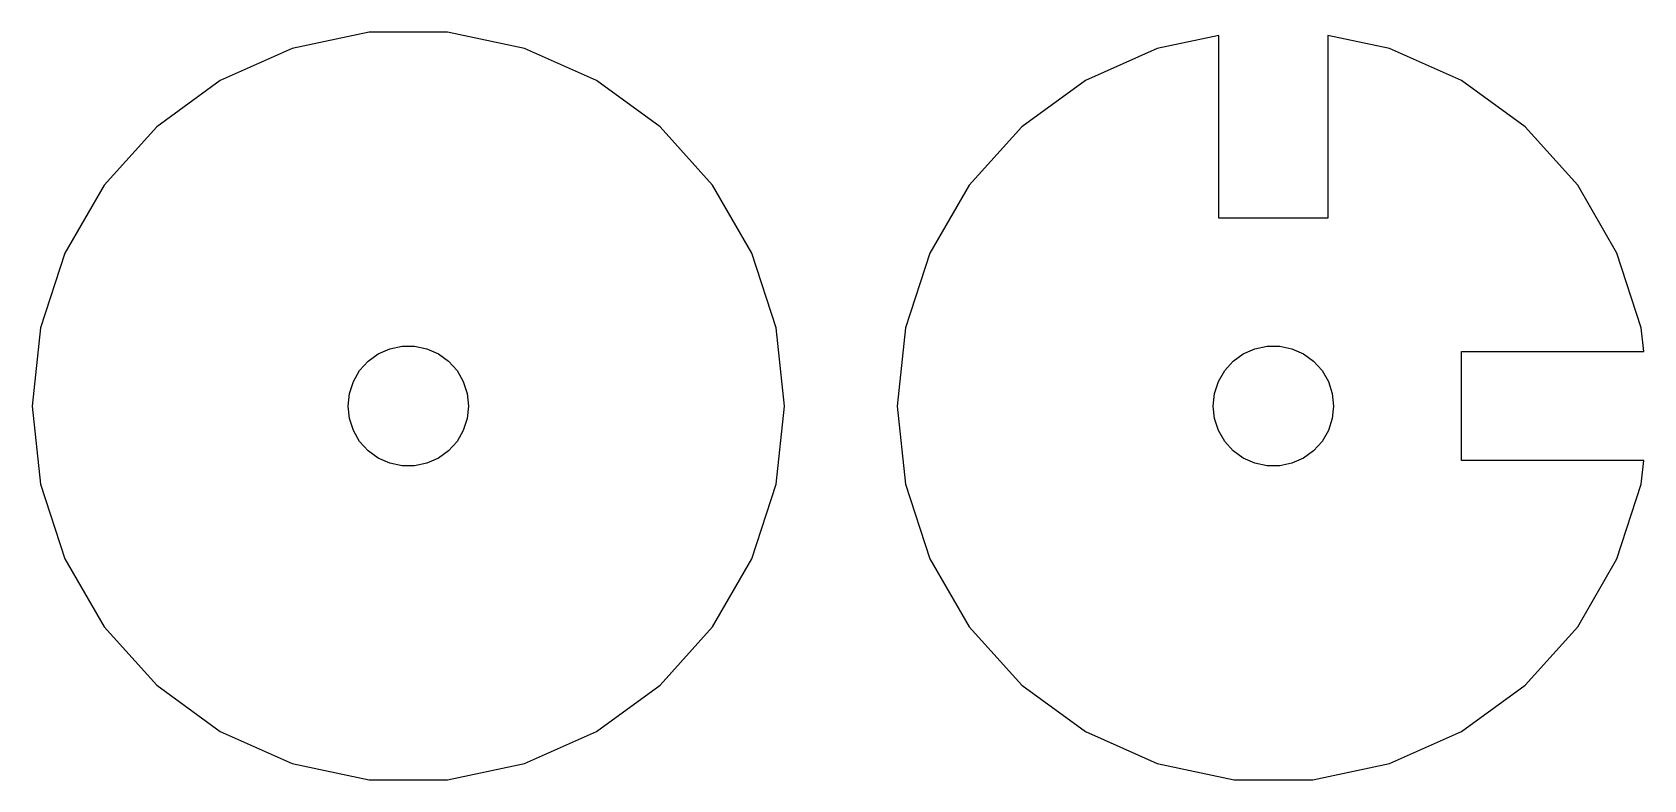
# Model space of a CAD drawing. Header units: metres. Extents: x -10 to 32.8, y -9.9 to 9.9.
import ezdxf

# ---------------------------------------------------------------- set-up
doc = ezdxf.new("R2010")
doc.units = ezdxf.units.M

msp = doc.modelspace()

# ---------------------------------------------------------------- linework, layer by layer
for p, q in [((-1.04527, 9.94521), (-3.09016, 9.51056)), ((1.04527, 9.94521), (-1.04527, 9.94521)), ((3.09016, 9.51056), (1.04527, 9.94521)), ((21.55, 9.85918), (19.9098, 9.51056)), ((21.55, 5), (21.55, 9.85918)), ((26.0902, 9.51056), (24.45, 9.85918)), ((24.45, 9.85918), (24.45, 5)), ((-3.09016, 9.51056), (-4.99998, 8.66025)), ((5, 8.66025), (3.09016, 9.51056)), ((19.9098, 9.51056), (18, 8.66025)), ((28, 8.66025), (26.0902, 9.51056)), ((-4.99998, 8.66025), (-6.6913, 7.43144)), ((6.6913, 7.43144), (5, 8.66025)), ((18, 8.66025), (16.3087, 7.43144)), ((29.6913, 7.43144), (28, 8.66025)), ((-6.6913, 7.43144), (-8.09016, 5.87784)), ((8.09016, 5.87784), (6.6913, 7.43144)), ((16.3087, 7.43144), (14.9098, 5.87784)), ((31.0902, 5.87784), (29.6913, 7.43144)), ((-8.09016, 5.87784), (-9.13545, 4.06735)), ((9.13545, 4.06735), (8.09016, 5.87784)), ((14.9098, 5.87784), (13.8645, 4.06735)), ((32.1355, 4.06735), (31.0902, 5.87784)), ((24.45, 5), (21.55, 5)), ((-9.13545, 4.06735), (-9.78146, 2.07912)), ((9.78146, 2.07912), (9.13545, 4.06735)), ((13.8645, 4.06735), (13.2185, 2.07912)), ((32.7815, 2.07912), (32.1355, 4.06735)), ((-9.78146, 2.07912), (-10, 0)), ((10, 0), (9.78146, 2.07912)), ((13.2185, 2.07912), (13, 0)), ((32.8476, 1.45), (32.7815, 2.07912)), ((-1.0706, 1.18903), (-0.799988, 1.38564)), ((-0.799988, 1.38564), (-0.494415, 1.52168)), ((-0.494415, 1.52168), (-0.167236, 1.59123)), ((-0.167236, 1.59123), (0.167236, 1.59123)), ((0.167236, 1.59123), (0.494415, 1.52168)), ((0.494415, 1.52168), (0.799988, 1.38564)), ((0.799988, 1.38564), (1.0706, 1.18903)), ((21.9294, 1.18903), (22.2, 1.38564)), ((22.2, 1.38564), (22.5056, 1.52168)), ((22.5056, 1.52168), (22.8328, 1.59123)), ((22.8328, 1.59123), (23.1672, 1.59123)), ((23.1672, 1.59123), (23.4944, 1.52168)), ((23.4944, 1.52168), (23.8, 1.38564)), ((23.8, 1.38564), (24.0706, 1.18903)), ((28, -1.45), (28, 1.45)), ((28, 1.45), (32.8476, 1.45)), ((-1.46167, 0.650772), (-1.29442, 0.940445)), ((-1.29442, 0.940445), (-1.0706, 1.18903)), ((1.0706, 1.18903), (1.29442, 0.940445)), ((1.29442, 0.940445), (1.46167, 0.650772)), ((21.5383, 0.650772), (21.7056, 0.940445)), ((21.7056, 0.940445), (21.9294, 1.18903)), ((24.0706, 1.18903), (24.2944, 0.940445)), ((24.2944, 0.940445), (24.4617, 0.650772)), ((-1.56503, 0.332657), (-1.46167, 0.650772)), ((1.46167, 0.650772), (1.56503, 0.332657)), ((21.435, 0.332657), (21.5383, 0.650772)), ((24.4617, 0.650772), (24.565, 0.332657)), ((-10, 0), (-9.78146, -2.07912)), ((-1.59999, 0), (-1.56503, 0.332657)), ((-1.56503, -0.332657), (-1.59999, 0)), ((1.56503, 0.332657), (1.59999, 0)), ((1.59999, 0), (1.56503, -0.332657)), ((9.78146, -2.07912), (10, 0)), ((13, 0), (13.2185, -2.07912)), ((21.4, 0), (21.435, 0.332657)), ((21.435, -0.332657), (21.4, 0)), ((24.565, 0.332657), (24.6, 0)), ((24.6, 0), (24.565, -0.332657)), ((-1.46167, -0.650772), (-1.56503, -0.332657)), ((1.56503, -0.332657), (1.46167, -0.650772)), ((21.5383, -0.650772), (21.435, -0.332657)), ((24.565, -0.332657), (24.4617, -0.650772)), ((-1.29442, -0.940445), (-1.46167, -0.650772)), ((1.46167, -0.650772), (1.29442, -0.940445)), ((21.7056, -0.940445), (21.5383, -0.650772)), ((24.4617, -0.650772), (24.2944, -0.940445)), ((-1.0706, -1.18903), (-1.29442, -0.940445)), ((-0.799988, -1.38564), (-1.0706, -1.18903)), ((1.0706, -1.18903), (0.799988, -1.38564)), ((1.29442, -0.940445), (1.0706, -1.18903)), ((21.9294, -1.18903), (21.7056, -0.940445)), ((22.2, -1.38564), (21.9294, -1.18903)), ((24.0706, -1.18903), (23.8, -1.38564)), ((24.2944, -0.940445), (24.0706, -1.18903)), ((-0.494415, -1.52168), (-0.799988, -1.38564)), ((-0.167236, -1.59123), (-0.494415, -1.52168)), ((0.167236, -1.59123), (-0.167236, -1.59123)), ((0.494415, -1.52168), (0.167236, -1.59123)), ((0.799988, -1.38564), (0.494415, -1.52168)), ((22.5056, -1.52168), (22.2, -1.38564)), ((22.8328, -1.59123), (22.5056, -1.52168)), ((23.1672, -1.59123), (22.8328, -1.59123)), ((23.4944, -1.52168), (23.1672, -1.59123)), ((23.8, -1.38564), (23.4944, -1.52168)), ((32.8476, -1.45), (28, -1.45)), ((32.7815, -2.07912), (32.8476, -1.45)), ((-9.78146, -2.07912), (-9.13545, -4.06735)), ((9.13545, -4.06735), (9.78146, -2.07912)), ((13.2185, -2.07912), (13.8645, -4.06735)), ((32.1355, -4.06735), (32.7815, -2.07912)), ((-9.13545, -4.06735), (-8.09016, -5.87784)), ((8.09016, -5.87784), (9.13545, -4.06735)), ((13.8645, -4.06735), (14.9098, -5.87784)), ((31.0902, -5.87784), (32.1355, -4.06735)), ((-8.09016, -5.87784), (-6.6913, -7.43144)), ((6.6913, -7.43144), (8.09016, -5.87784)), ((14.9098, -5.87784), (16.3087, -7.43144)), ((29.6913, -7.43144), (31.0902, -5.87784)), ((-6.6913, -7.43144), (-5, -8.66025)), ((5, -8.66025), (6.6913, -7.43144)), ((16.3087, -7.43144), (18, -8.66025)), ((28, -8.66025), (29.6913, -7.43144)), ((-5, -8.66025), (-3.09016, -9.51056)), ((3.09016, -9.51056), (5, -8.66025)), ((18, -8.66025), (19.9098, -9.51056)), ((26.0902, -9.51056), (28, -8.66025)), ((-3.09016, -9.51056), (-1.04527, -9.94521)), ((1.04527, -9.94521), (3.09016, -9.51056)), ((19.9098, -9.51056), (21.9547, -9.94521)), ((24.0453, -9.94521), (26.0902, -9.51056)), ((-1.04527, -9.94521), (1.04527, -9.94521)), ((21.9547, -9.94521), (24.0453, -9.94521))]:
    msp.add_line(p, q)

doc.saveas('drawing.dxf')
